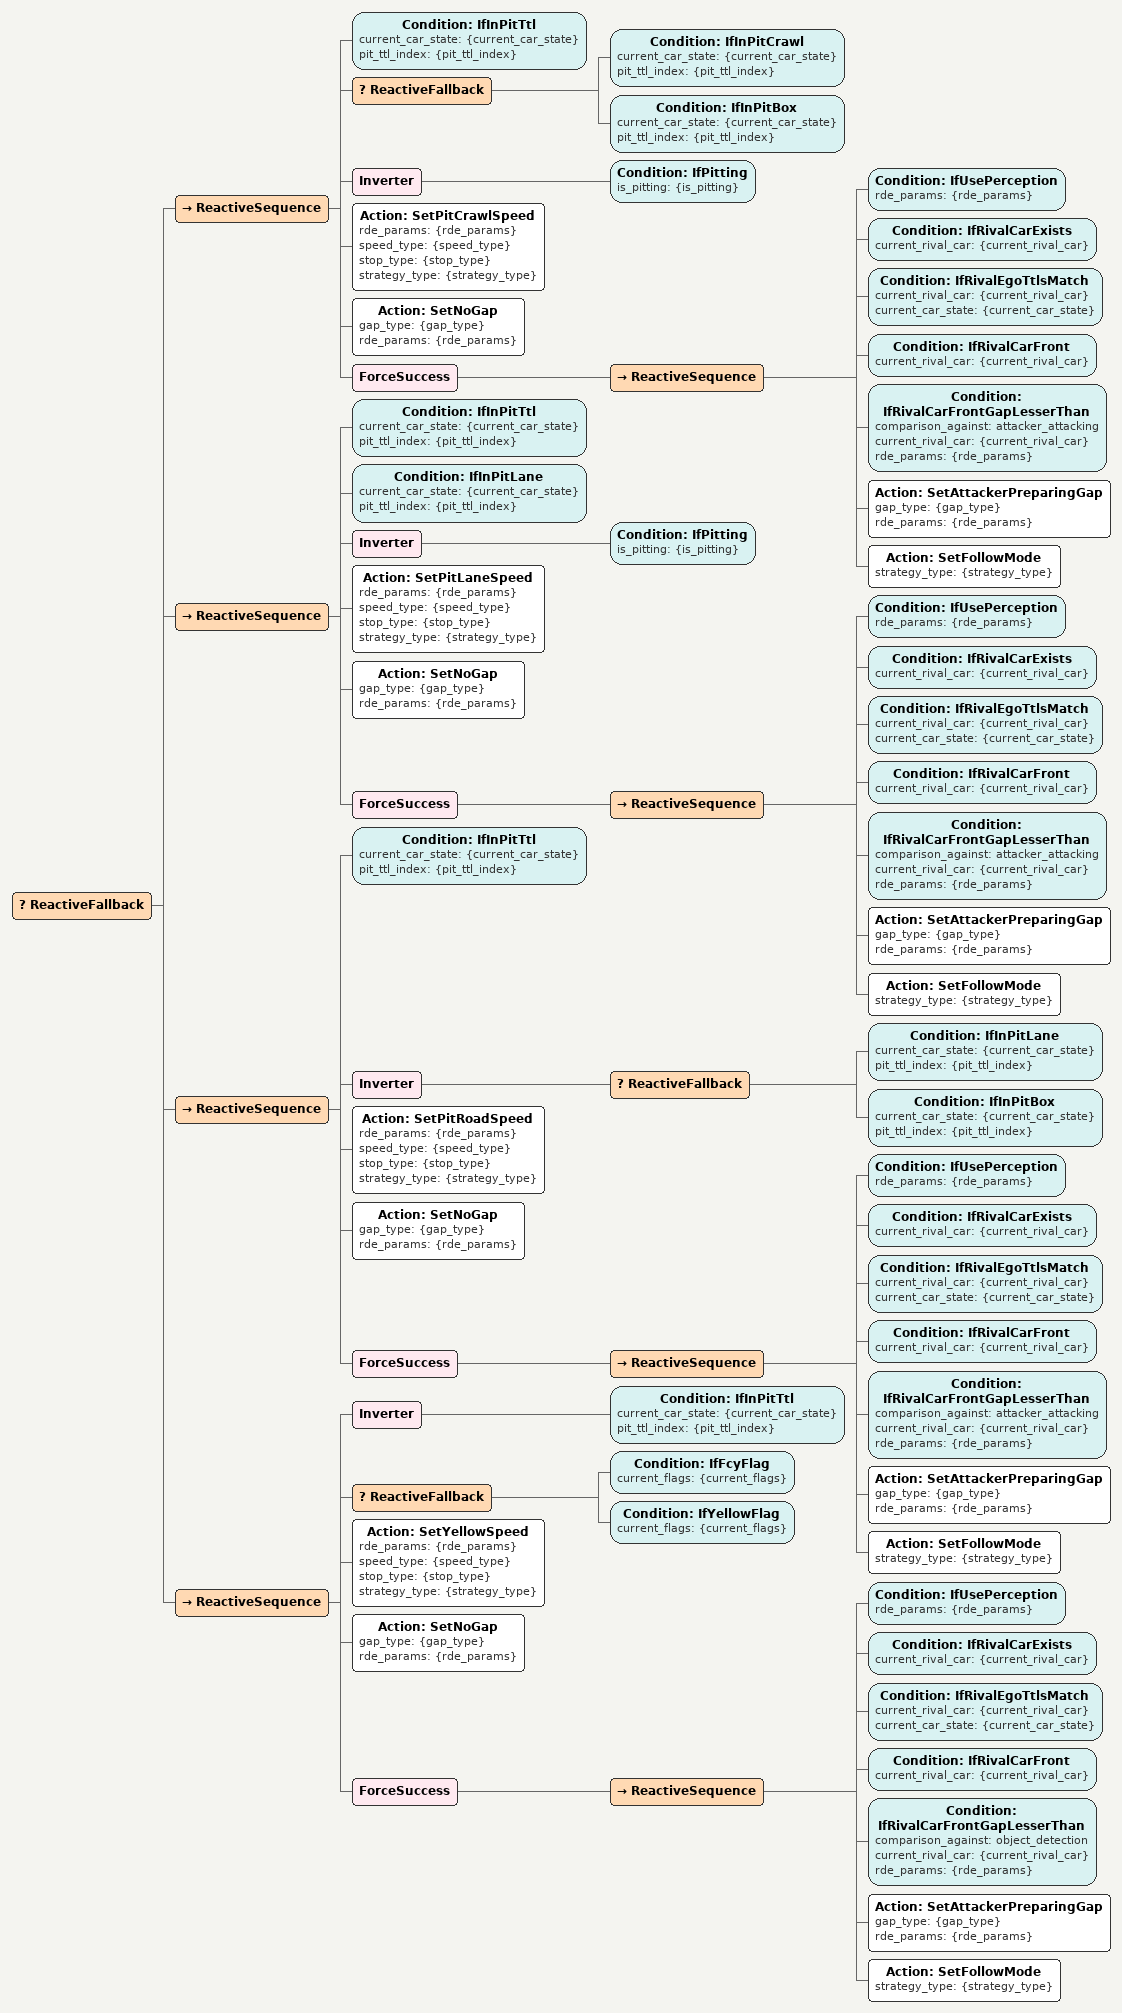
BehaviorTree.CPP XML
<ReactiveFallback>
	<!-- On Pit Behavior -->
	<ReactiveSequence> <!-- Set Pit Crawl Speed -->
		<Condition ID="IfInPitTtl" current_car_state="{current_car_state}" pit_ttl_index="{pit_ttl_index}"/>
		<ReactiveFallback>
			<Condition ID="IfInPitCrawl" current_car_state="{current_car_state}" pit_ttl_index="{pit_ttl_index}"/>
			<Condition ID="IfInPitBox" current_car_state="{current_car_state}" pit_ttl_index="{pit_ttl_index}"/>
		</ReactiveFallback>
		<Inverter>
			<Condition ID="IfPitting" is_pitting="{is_pitting}"/>
		</Inverter>
		<Action ID="SetPitCrawlSpeed" rde_params="{rde_params}" speed_type="{speed_type}" stop_type="{stop_type}" strategy_type="{strategy_type}"/>
		<Action ID="SetNoGap" gap_type="{gap_type}" rde_params="{rde_params}"/>
		<ForceSuccess> <!-- DEFENSIVE -->
			<ReactiveSequence>
				<Condition ID="IfUsePerception" rde_params="{rde_params}"/>
				<Condition ID="IfRivalCarExists" current_rival_car="{current_rival_car}"/>
				<Condition ID="IfRivalEgoTtlsMatch" current_rival_car="{current_rival_car}" current_car_state="{current_car_state}"/>
				<Condition ID="IfRivalCarFront" current_rival_car="{current_rival_car}"/>
				<Condition ID="IfRivalCarFrontGapLesserThan" comparison_against="attacker_attacking" current_rival_car="{current_rival_car}" rde_params="{rde_params}"/>
				<Action ID="SetAttackerPreparingGap" gap_type="{gap_type}" rde_params="{rde_params}"/>
				<Action ID="SetFollowMode" strategy_type="{strategy_type}"/>
			</ReactiveSequence>
		</ForceSuccess>
	</ReactiveSequence>
	<ReactiveSequence> <!-- Set Pit Lane Speed -->
		<Condition ID="IfInPitTtl" current_car_state="{current_car_state}" pit_ttl_index="{pit_ttl_index}"/>
		<Condition ID="IfInPitLane" current_car_state="{current_car_state}" pit_ttl_index="{pit_ttl_index}"/>
		<Inverter>
			<Condition ID="IfPitting" is_pitting="{is_pitting}"/>
		</Inverter>
		<Action ID="SetPitLaneSpeed" rde_params="{rde_params}" speed_type="{speed_type}" stop_type="{stop_type}" strategy_type="{strategy_type}"/>
		<Action ID="SetNoGap" gap_type="{gap_type}" rde_params="{rde_params}"/>
		<ForceSuccess> <!-- DEFENSIVE -->
			<ReactiveSequence>
				<Condition ID="IfUsePerception" rde_params="{rde_params}"/>
				<Condition ID="IfRivalCarExists" current_rival_car="{current_rival_car}"/>
				<Condition ID="IfRivalEgoTtlsMatch" current_rival_car="{current_rival_car}" current_car_state="{current_car_state}"/>
				<Condition ID="IfRivalCarFront" current_rival_car="{current_rival_car}"/>
				<Condition ID="IfRivalCarFrontGapLesserThan" comparison_against="attacker_attacking" current_rival_car="{current_rival_car}" rde_params="{rde_params}"/>
				<Action ID="SetAttackerPreparingGap" gap_type="{gap_type}" rde_params="{rde_params}"/>
				<Action ID="SetFollowMode" strategy_type="{strategy_type}"/>
			</ReactiveSequence>
		</ForceSuccess>
	</ReactiveSequence>
	<ReactiveSequence> <!-- Set Pit Road speed-->
		<Condition ID="IfInPitTtl" current_car_state="{current_car_state}" pit_ttl_index="{pit_ttl_index}"/>
		<Inverter>
			<ReactiveFallback>
				<Condition ID="IfInPitLane" current_car_state="{current_car_state}" pit_ttl_index="{pit_ttl_index}"/>
				<Condition ID="IfInPitBox" current_car_state="{current_car_state}" pit_ttl_index="{pit_ttl_index}"/>
			</ReactiveFallback>
		</Inverter>
		<Action ID="SetPitRoadSpeed" rde_params="{rde_params}" speed_type="{speed_type}" stop_type="{stop_type}" strategy_type="{strategy_type}"/>
		<Action ID="SetNoGap" gap_type="{gap_type}" rde_params="{rde_params}"/>
		<ForceSuccess> <!-- DEFENSIVE -->
			<ReactiveSequence>
				<Condition ID="IfUsePerception" rde_params="{rde_params}"/>
				<Condition ID="IfRivalCarExists" current_rival_car="{current_rival_car}"/>
				<Condition ID="IfRivalEgoTtlsMatch" current_rival_car="{current_rival_car}" current_car_state="{current_car_state}"/>
				<Condition ID="IfRivalCarFront" current_rival_car="{current_rival_car}"/>
				<Condition ID="IfRivalCarFrontGapLesserThan" comparison_against="attacker_attacking" current_rival_car="{current_rival_car}" rde_params="{rde_params}"/>
				<Action ID="SetAttackerPreparingGap" gap_type="{gap_type}" rde_params="{rde_params}"/>
				<Action ID="SetFollowMode" strategy_type="{strategy_type}"/>
			</ReactiveSequence>
		</ForceSuccess>
	</ReactiveSequence>
	<!-- On Track Behavior -->
	<ReactiveSequence> <!-- Set Yellow Speed-->
		<Inverter>
			<Condition ID="IfInPitTtl" current_car_state="{current_car_state}" pit_ttl_index="{pit_ttl_index}"/>
		</Inverter>
		<ReactiveFallback>
			<Condition ID="IfFcyFlag" current_flags="{current_flags}"/>
			<Condition ID="IfYellowFlag" current_flags="{current_flags}"/>
		</ReactiveFallback>
		<Action ID="SetYellowSpeed" rde_params="{rde_params}" speed_type="{speed_type}" stop_type="{stop_type}" strategy_type="{strategy_type}"/>
		<Action ID="SetNoGap" gap_type="{gap_type}" rde_params="{rde_params}"/>
		<ForceSuccess> <!-- DEFENSIVE -->
			<ReactiveSequence>
				<Condition ID="IfUsePerception" rde_params="{rde_params}"/>
				<Condition ID="IfRivalCarExists" current_rival_car="{current_rival_car}"/>
				<Condition ID="IfRivalEgoTtlsMatch" current_rival_car="{current_rival_car}" current_car_state="{current_car_state}"/>
				<Condition ID="IfRivalCarFront" current_rival_car="{current_rival_car}"/>
				<Condition ID="IfRivalCarFrontGapLesserThan" comparison_against="object_detection" current_rival_car="{current_rival_car}" rde_params="{rde_params}"/>
				<Action ID="SetAttackerPreparingGap" gap_type="{gap_type}" rde_params="{rde_params}"/>
				<Action ID="SetFollowMode" strategy_type="{strategy_type}"/>
			</ReactiveSequence>
		</ForceSuccess>
	</ReactiveSequence>
</ReactiveFallback>
